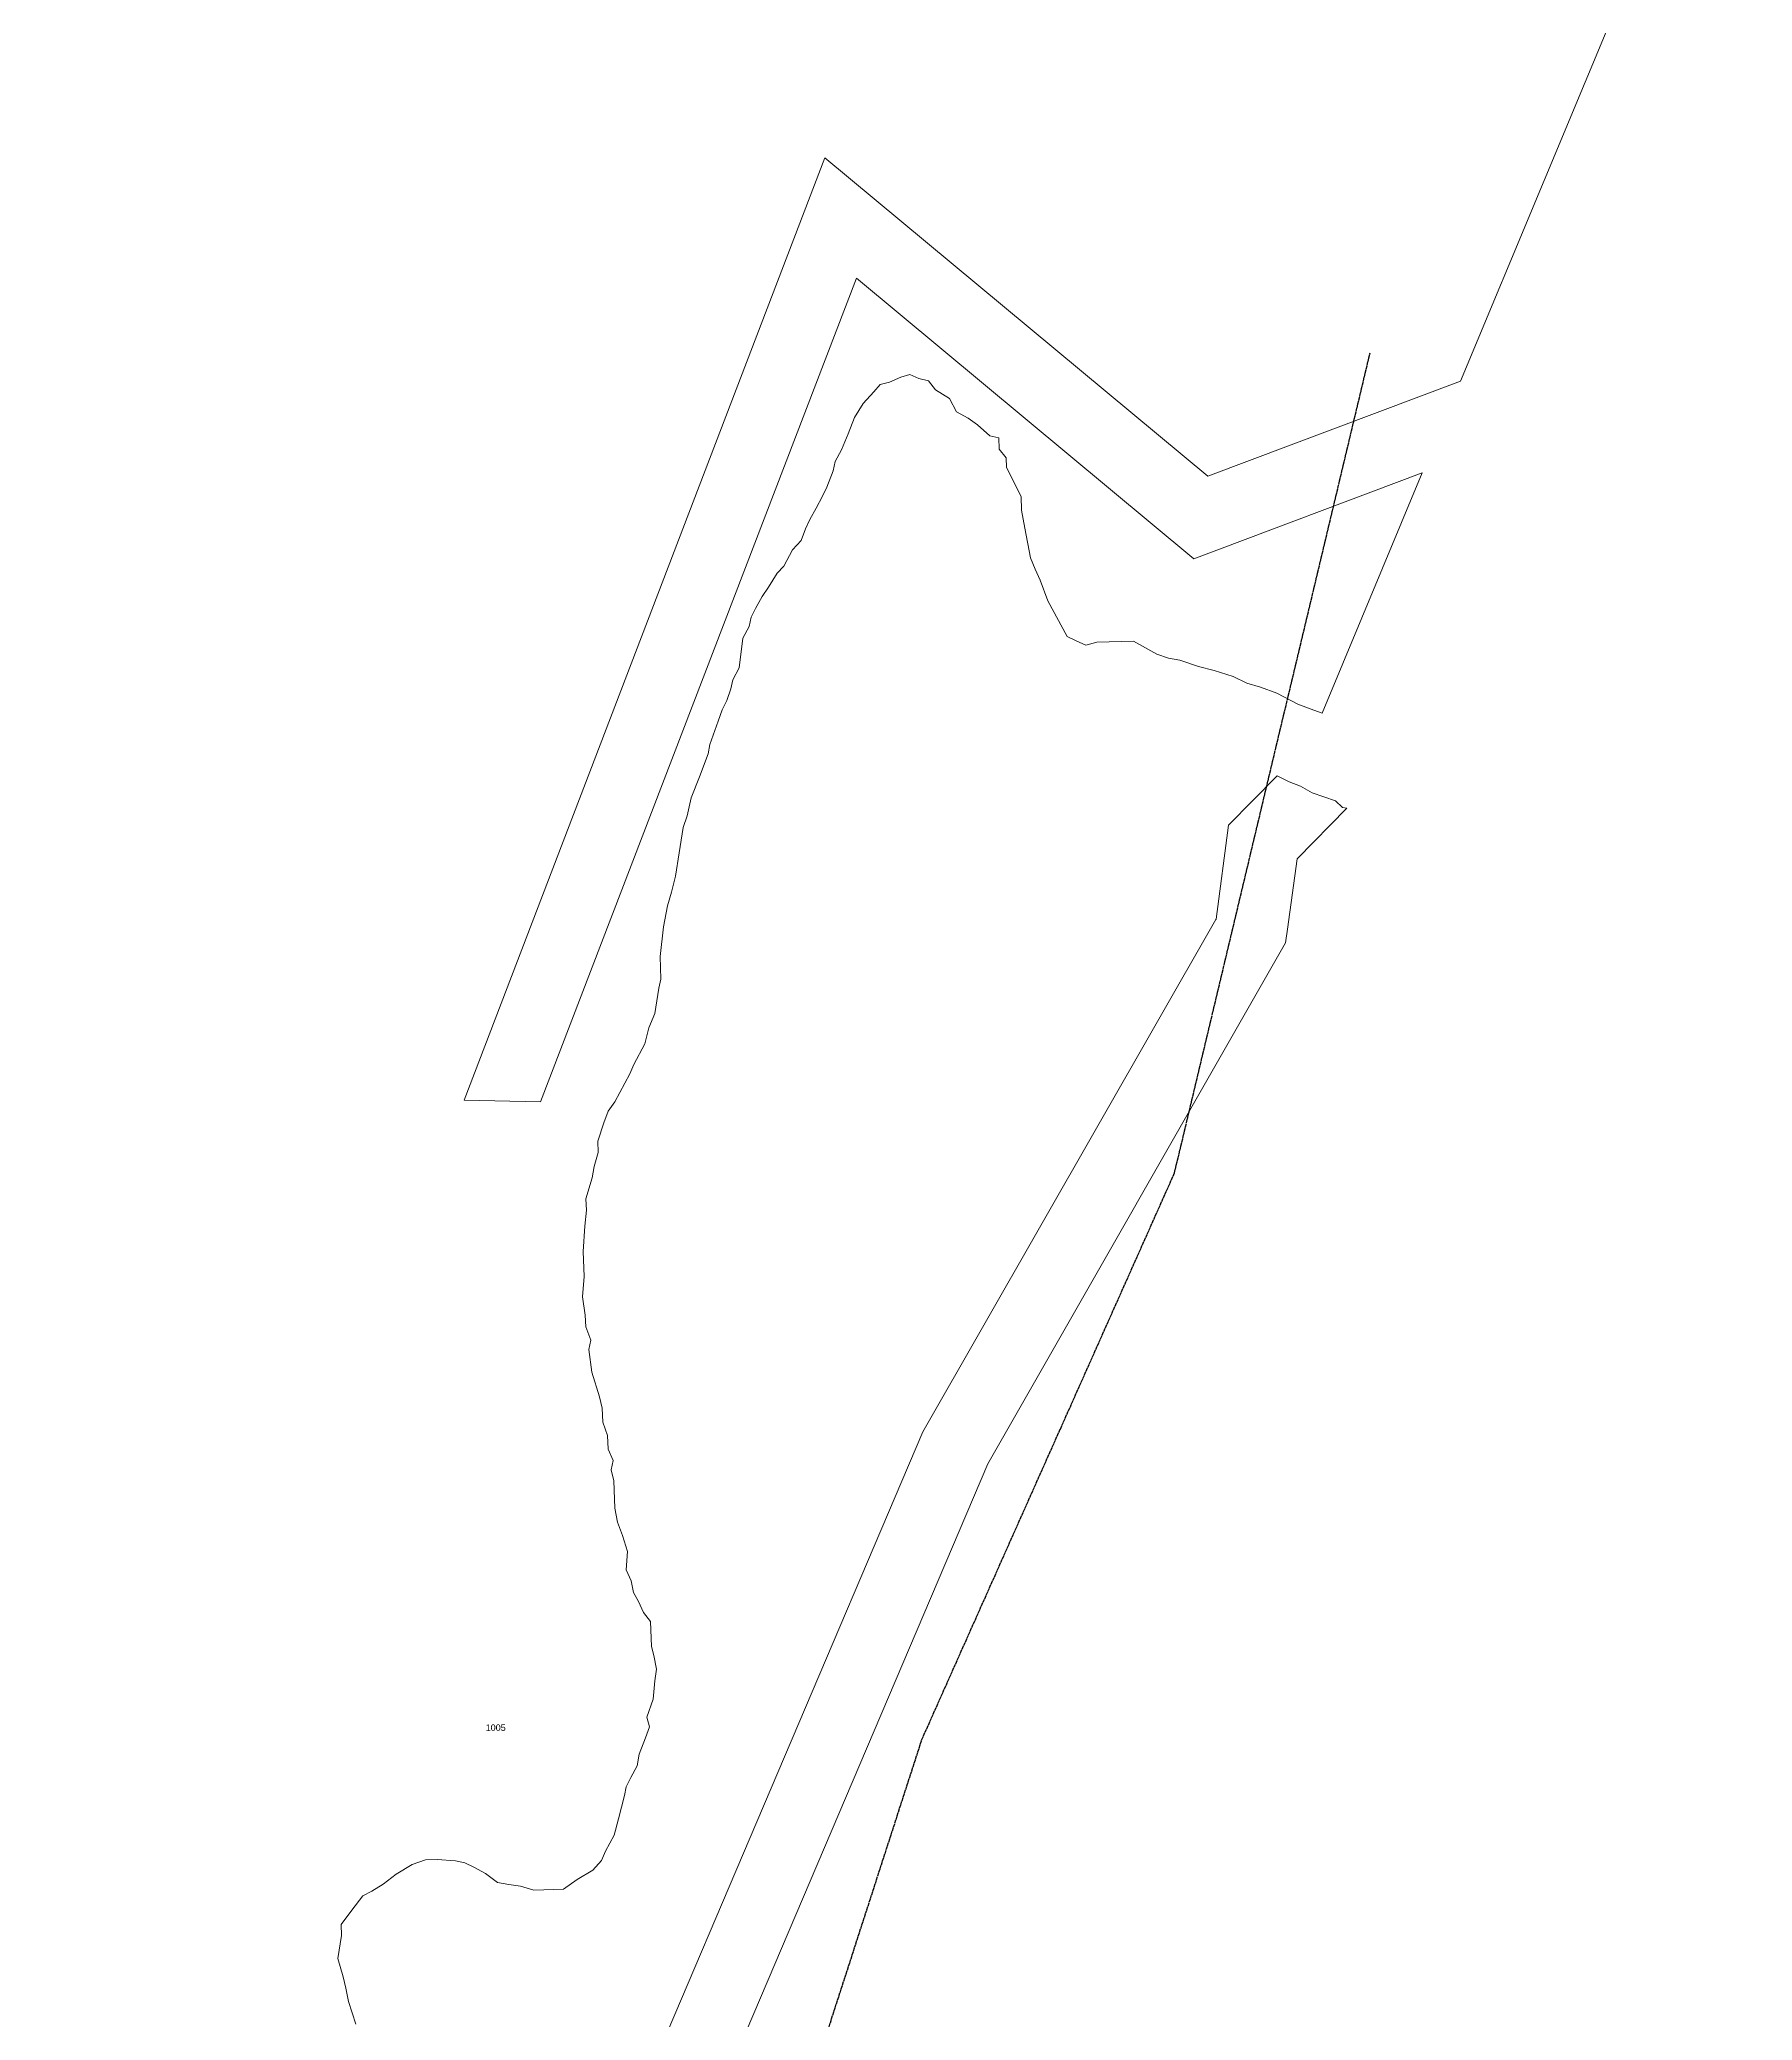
# Model space of a CAD drawing. Header units: metres. Extents: x 207830 to 218833, y 6369842 to 6373935.
# Drawn here: x 210244 to 210721, y 6372833 to 6373384 of the extents above; entities that cross this region are included whole.
import ezdxf

# ---------------------------------------------------------------- set-up
doc = ezdxf.new("R2010")
doc.units = ezdxf.units.M
doc.linetypes.add('Cable Exist OH', pattern=[1, 1, 0])
doc.layers.add('Cadastre Land Parcels_SP_EXT', color=9, linetype='Continuous', lineweight=5)
doc.layers.add('Cadastre Roads_SP_EXT', color=9, linetype='Continuous', lineweight=5)
doc.layers.add('Mains_HV_EXT', color=7, linetype='Continuous')
doc.styles.get("Standard").update_dxf_attribs({"font": 'arial.ttf'})

msp = doc.modelspace()

# ---------------------------------------------------------------- linework, layer by layer
at = {"layer": 'Cadastre Land Parcels_SP_EXT', "linetype": 'Continuous'}
msp.add_lwpolyline([(210331.97, 6372831.89), (210329.91, 6372838.16), (210329.14, 6372841.91), (210328.39, 6372845.1), (210326.93, 6372850.17), (210327.97, 6372856.53), (210327.88, 6372859.63), (210330.86, 6372863.61), (210333.93, 6372867.58), (210336.42, 6372868.87), (210339.56, 6372870.85), (210343.23, 6372873.62), (210347.65, 6372876.31), (210351.37, 6372877.64), (210354.56, 6372877.73), (210359.73, 6372877.33), (210362.28, 6372876.73), (210364.84, 6372875.59), (210368.09, 6372873.8), (210371.35, 6372871.34), (210374.55, 6372870.77), (210377.76, 6372870.3), (210381.54, 6372869.19), (210389.79, 6372869.44), (210393.56, 6372872.1), (210397.89, 6372874.78), (210400.35, 6372877.4), (210401.49, 6372879.99), (210403.89, 6372884.5), (210405.08, 6372888.98), (210406.76, 6372895.47), (210407.25, 6372897.92), (210408.49, 6372900.51), (210410.27, 6372903.78), (210410.84, 6372907.02), (210412.58, 6372911.51), (210413.71, 6372914.65), (210412.97, 6372917.3), (210414.7, 6372922.34), (210415.21, 6372927.46), (210415.68, 6372930.7), (210414.91, 6372934.45), (210414.28, 6372936.98), (210413.98, 6372943.97), (210412.03, 6372946.47), (210410.63, 6372949.53), (210409.24, 6372952.04), (210408.58, 6372955.25), (210407.18, 6372958.31), (210407.59, 6372963.43), (210406.15, 6372967.83), (210404.82, 6372971.57), (210404.05, 6372975.43), (210403.98, 6372977.98), (210403.74, 6372983.08), (210402.99, 6372986.17), (210403.57, 6372988.74), (210402.16, 6372991.92), (210402.05, 6372995.69), (210400.72, 6372999.42), (210400.52, 6373003.3), (210399.77, 6373006.39), (210397.69, 6373013.32), (210396.85, 6373019.63), (210397.34, 6373022.19), (210396.01, 6373025.93), (210395.82, 6373029.14), (210395.02, 6373034.23), (210395.51, 6373039.9), (210395.21, 6373046.89), (210395.66, 6373053.9), (210396.19, 6373058.35), (210396, 6373061.57), (210397.71, 6373067.39), (210398.27, 6373070.52), (210399.38, 6373074.43), (210399.29, 6373077.54), (210401.01, 6373082.7), (210402.23, 6373085.95), (210404.03, 6373088.56), (210408.21, 6373096.34), (210409.36, 6373098.93), (210412.38, 6373104.68), (210413.47, 6373109.15), (210415.23, 6373113.08), (210416.34, 6373120.11), (210416.83, 6373122.68), (210416.64, 6373129), (210417.62, 6373137.25), (210418.67, 6373143.05), (210419.87, 6373146.86), (210420.96, 6373151.33), (210421.99, 6373157.8), (210423.1, 6373164.83), (210424.23, 6373168.08), (210425.3, 6373173.11), (210427.66, 6373178.95), (210430.01, 6373185.35), (210430.5, 6373187.91), (210432.84, 6373194.42), (210433.97, 6373197.56), (210435.21, 6373200.15), (210436.33, 6373203.4), (210436.91, 6373205.98), (210438.69, 6373209.25), (210439.67, 6373217.49), (210441.45, 6373220.76), (210442.03, 6373223.33), (210443.18, 6373225.81), (210445.06, 6373229.08), (210446.86, 6373231.69), (210449.27, 6373235.64), (210451.09, 6373237.59), (210453.5, 6373242.1), (210455.95, 6373244.72), (210457.08, 6373247.97), (210458.32, 6373250.56), (210460.1, 6373253.72), (210461.88, 6373257), (210463.03, 6373259.58), (210464.86, 6373264.08), (210465.35, 6373266.64), (210467.13, 6373269.92), (210468.97, 6373274.41), (210470.72, 6373278.9), (210473.13, 6373282.86), (210476.14, 6373286.06), (210477.95, 6373288.11), (210480.47, 6373288.74), (210483.62, 6373290.16), (210486.13, 6373290.9), (210488.7, 6373289.75), (210491.34, 6373289.16), (210493.29, 6373286.67), (210497.21, 6373284.23), (210499.19, 6373280.51), (210502.43, 6373278.72), (210505.02, 6373276.91), (210508.4, 6373273.79), (210510.94, 6373273.31), (210511.04, 6373270.09), (210512.98, 6373267.7), (210513.06, 6373265.04), (210517.14, 6373256.94), (210517.25, 6373253.17), (210518.15, 6373248.09), (210519.71, 6373239.92), (210521.02, 6373236.74), (210522.42, 6373233.67), (210524.56, 6373227.96), (210529.91, 6373218.02), (210532.49, 6373216.76), (210535.14, 6373215.62), (210538.22, 6373216.37), (210548.44, 6373216.67), (210554.92, 6373213.09), (210558.15, 6373211.96), (210561.35, 6373211.38), (210566.47, 6373209.65), (210570.91, 6373208.56), (210576.12, 6373206.82), (210579.93, 6373205.04), (210583.81, 6373203.94), (210588.36, 6373202.18), (210594.17, 6373199.13), (210598.63, 6373197.49), (210600.91, 6373196.66), (210628.79, 6373263.53), (210565.22, 6373239.59), (210471.28, 6373317.66), (210383.39, 6373088.51), (210362.08, 6373089), (210462.51, 6373351.16), (210569.15, 6373262.57), (210639.4, 6373289.04), (210720.68, 6373484.03)], dxfattribs=at)
at = {"layer": 'Cadastre Roads_SP_EXT', "linetype": 'Continuous'}
msp.add_lwpolyline([(210426.8, 6372797.36), (210507.83, 6372987.79), (210590.76, 6373132.75), (210591.31, 6373136.54), (210593.93, 6373156.16), (210607.78, 6373170.22), (210606.55, 6373170.41), (210604.62, 6373172.24), (210598.17, 6373174.49), (210594.93, 6373176.39), (210591.71, 6373177.52), (210588.37, 6373179.2), (210574.89, 6373165.49), (210571.43, 6373139.3), (210571.34, 6373139.29), (210489.75, 6372996.7), (210409.06, 6372807.16)], dxfattribs=at)
at = {"layer": 'Mains_HV_EXT', "linetype": 'Cable Exist OH'}
msp.add_lwpolyline([(210243.94, 6372143.78), (210311.65, 6372347.68), (210378.9, 6372569.04), (210433.57, 6372738.1), (210489.52, 6372911.09), (210559.83, 6373068.72), (210614.29, 6373296.92)], dxfattribs=at)

# ---------------------------------------------------------------- texts
at = {"layer": 'Cadastre Land Parcels_SP_EXT'}
msp.add_text('1005', height=1.8, dxfattribs=at).set_placement((210368.09, 6372913.49))

doc.saveas('drawing.dxf')
